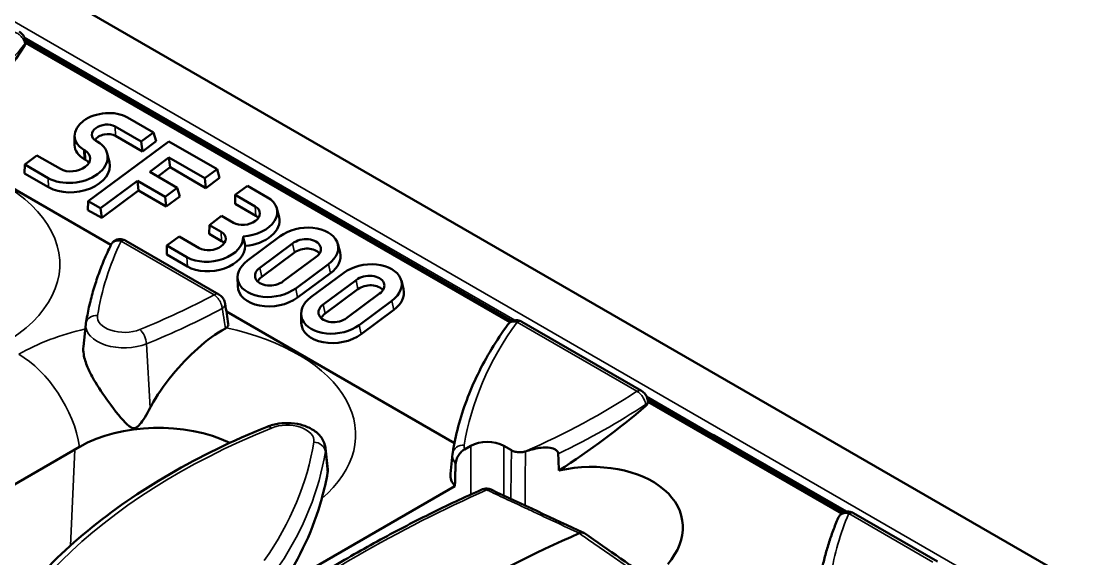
# Model space of a CAD drawing. Header units: millimetres. Extents: x 0 to 4362, y -130 to 2100.
# Drawn here: x 926.9 to 1017.4, y 614.6 to 660.6 of the extents above; entities that cross this region are included whole.
import ezdxf

# ---------------------------------------------------------------- set-up
doc = ezdxf.new("R2010")
doc.units = ezdxf.units.MM
doc.header["$LTSCALE"] = 5
doc.layers.add('Sichtbar (ISO)', color=7, linetype='Continuous', lineweight=50)
doc.layers.add('Sichtbar schmal (ISO)', color=7, linetype='Continuous', lineweight=35)

msp = doc.modelspace()

# ---------------------------------------------------------------- linework, layer by layer
at = {"layer": 'Sichtbar (ISO)'}
for p, q in [((1066.53, 584.064), (712.976, 788.188)), ((968.844, 634.951), (927.289, 658.943)), ((927.314, 658.765), (927.306, 658.838)), ((968.669, 634.848), (927.315, 658.724)), ((937.191, 650.277), (934.955, 651.568)), ((935.999, 652.343), (938.235, 651.052)), ((931.486, 650.739), (931.499, 649.981)), ((937.292, 649.445), (934.993, 650.772)), ((938.235, 651.052), (937.191, 650.277)), ((938.458, 650.311), (938.235, 651.052)), ((934.595, 641.457), (920.061, 649.848)), ((932.66, 645.195), (939.537, 650.3)), ((933.316, 650.351), (933.433, 650.283)), ((937.292, 649.445), (937.191, 650.277)), ((938.458, 650.311), (937.292, 649.445)), ((939.537, 650.3), (943.656, 647.922)), ((927.239, 648.325), (928.283, 649.1)), ((928.283, 649.1), (930.283, 647.945)), ((932.389, 649.508), (932.271, 649.576)), ((932.428, 648.712), (932.31, 648.78)), ((934.278, 649.268), (934.464, 648.533)), ((939.548, 648.916), (937.909, 647.7)), ((942.612, 647.147), (939.548, 648.916)), ((939.649, 648.085), (939.548, 648.916)), ((927.216, 647.565), (927.239, 648.325)), ((929.239, 647.17), (927.239, 648.325)), ((939.649, 648.085), (938.596, 647.303)), ((942.713, 646.315), (939.649, 648.085)), ((943.656, 647.922), (942.612, 647.147)), ((943.879, 647.181), (943.656, 647.922)), ((929.278, 646.374), (927.216, 647.565)), ((937.909, 647.7), (940.266, 646.339)), ((942.713, 646.315), (942.612, 647.147)), ((943.879, 647.181), (942.713, 646.315)), ((936.865, 646.924), (933.715, 644.586)), ((936.965, 646.093), (933.815, 643.754)), ((939.222, 645.564), (936.865, 646.924)), ((936.965, 646.093), (936.865, 646.924)), ((939.322, 644.732), (936.965, 646.093)), ((940.266, 646.339), (939.222, 645.564)), ((940.489, 645.598), (940.266, 646.339)), ((945.216, 645.725), (946.26, 646.5)), ((946.26, 646.5), (947.966, 645.515)), ((932.637, 644.435), (932.66, 645.195)), ((933.715, 644.586), (932.66, 645.195)), ((939.322, 644.732), (939.222, 645.564)), ((940.489, 645.598), (939.322, 644.732)), ((945.193, 644.964), (945.216, 645.725)), ((946.922, 644.74), (945.216, 645.725)), ((933.815, 643.754), (932.637, 644.435)), ((933.815, 643.754), (933.715, 644.586)), ((946.961, 643.944), (945.193, 644.964)), ((948.764, 644.556), (948.95, 643.821)), ((943.006, 643.151), (944.051, 643.926)), ((944.051, 643.926), (945.049, 643.35)), ((942.983, 642.391), (943.006, 643.151)), ((944.005, 642.575), (943.006, 643.151)), ((943.809, 637.228), (935.865, 641.814)), ((939.383, 641.395), (940.427, 642.17)), ((940.427, 642.17), (942.133, 641.185)), ((944.044, 641.779), (942.983, 642.391)), ((946.253, 640.118), (949.053, 642.197)), ((947.308, 639.509), (950.108, 641.588)), ((953.973, 641.534), (954.158, 640.799)), ((939.36, 640.634), (939.383, 641.395)), ((941.127, 639.614), (939.36, 640.634)), ((941.089, 640.41), (939.383, 641.395)), ((950.27, 640.801), (947.47, 638.723)), ((952.117, 640.428), (949.317, 638.349)), ((953.172, 639.819), (950.372, 637.74)), ((953.334, 639.032), (950.534, 636.954)), ((951.674, 636.988), (954.474, 639.067)), ((945.415, 638.688), (945.428, 637.93)), ((952.729, 636.379), (955.529, 638.458)), ((959.394, 638.404), (959.58, 637.669)), ((955.691, 637.672), (952.891, 635.593)), ((957.539, 637.298), (954.739, 635.219)), ((958.593, 636.689), (955.793, 634.61)), ((963.929, 624.521), (944.456, 635.764)), ((950.836, 635.558), (950.849, 634.8)), ((958.755, 635.902), (955.955, 633.824)), ((932.455, 634.681), (932.249, 632.765)), ((979.898, 628.994), (969.674, 634.896)), ((997.154, 618.606), (980.424, 628.266)), ((980.449, 628.09), (980.44, 628.167)), ((996.979, 618.503), (980.45, 628.046)), ((986.026, 625.235), (997.393, 618.672)), ((997.379, 618.67), (986.094, 625.185)), ((915.442, 614.7), (931.927, 624.218)), ((952.915, 624.105), (953.112, 622.272)), ((963.77, 623.6), (963.587, 621.902)), ((964.795, 623.995), (965.318, 624.296)), ((968.136, 624.296), (968.8, 623.913)), ((949.04, 612.234), (963.97, 620.855)), ((1005.166, 614.405), (997.994, 618.546))]:
    msp.add_line(p, q, dxfattribs=at)
for centre, major_axis, ratio, start_param, end_param in [((869.544, 670.685), (62.873, 9.107), 0.652034, 5.545392, 5.770527), ((934.135, 650.96), (-2.639, -0.352), 0.653197, 3.845232, 6.986824), ((934.135, 650.96), (-1.161, -0.155), 0.653197, 3.845232, 6.986824), ((934.235, 650.209), (-1.074, -0.143), 0.653197, 3.845232, 5.809133), ((931.336, 648.727), (2.97, 0.396), 0.653197, 3.845232, 6.986824), ((934.235, 650.209), (-2.726, -0.363), 0.653197, 6.20764, 6.986824), ((931.336, 648.727), (1.491, 0.199), 0.653197, 3.845232, 6.986824), ((931.436, 647.976), (3.056, 0.407), 0.653197, 3.845232, 6.35873), ((931.436, 647.976), (1.404, 0.187), 0.653197, 0.337709, 0.703639), ((945.986, 644.045), (2.804, 0.374), 0.653197, 4.588333, 6.986824), ((945.986, 644.045), (1.326, 0.177), 0.653197, 3.845232, 6.986824), ((946.086, 643.294), (2.891, 0.385), 0.653197, 4.620425, 6.35873), ((946.086, 643.294), (-1.239, -0.165), 0.653197, 3.537414, 3.845232), ((943.069, 641.88), (1.326, 0.177), 0.653197, 3.845232, 6.986824), ((951.113, 641.008), (2.887, 0.385), 0.653197, 5.416028, 8.557621), ((943.069, 641.88), (2.804, 0.374), 0.653197, 3.845232, 6.243723), ((943.169, 641.129), (-1.239, -0.165), 0.653197, 3.537414, 3.845232), ((951.113, 641.008), (1.408, 0.188), 0.653197, 5.416028, 8.557621), ((943.169, 641.129), (2.891, 0.385), 0.653197, 3.845232, 6.211631), ((951.213, 640.257), (1.322, 0.176), 0.653197, 0.364788, 2.274435), ((951.213, 640.257), (2.974, 0.396), 0.653197, 5.416028, 6.35873), ((948.313, 638.929), (-2.887, -0.385), 0.653197, 5.416028, 8.557621), ((956.534, 637.878), (2.887, 0.385), 0.653197, 5.416028, 8.557621), ((948.313, 638.929), (-1.408, -0.188), 0.653197, 5.416028, 8.557621), ((956.534, 637.878), (1.408, 0.188), 0.653197, 5.416028, 8.557621), ((948.413, 638.179), (-2.974, -0.396), 0.653197, 6.20764, 8.557621), ((948.413, 638.179), (-1.322, -0.176), 0.653197, 5.416028, 5.918397), ((956.634, 637.127), (1.322, 0.176), 0.653197, 0.364788, 2.274435), ((953.734, 635.799), (-2.887, -0.385), 0.653197, 5.416028, 8.557621), ((956.634, 637.127), (2.974, 0.396), 0.653197, 5.416028, 6.35873), ((-4410.164, 3219.95), (-4301.749, 6351.309), 0.524282, 3.977515, 3.977793), ((953.734, 635.799), (-1.408, -0.188), 0.653197, 5.416028, 8.557621), ((953.834, 635.049), (-1.322, -0.176), 0.653197, 5.416028, 5.918397), ((953.834, 635.049), (-2.974, -0.396), 0.653197, 6.20764, 8.557621), ((932.175, 650.524), (62.659, 9.076), 0.652034, 5.32093, 5.48779), ((938.645, 620.339), (9.5, 0), 0.57735, 0.872974, 2.356194), ((986.191, 623.851), (-0.15, 1.388), 0.24051, 0.045462, 0.432691), ((986.457, 625.406), (-0.507, -0.021), 0.591693, 0.530365, 0.74992), ((966.727, 623.471), (2, 0), 0.581753, 0.789196, 2.352396), ((974.583, 616.606), (8.812, 1.276), 0.652034, 5.640748, 7.956786), ((967.056, 621.778), (-3.475, 0), 0.57735, 6.221282, 6.761399), ((890.305, 625.391), (63.043, 0), 0.57735, 5.916288, 6.128522), ((3124.777, -51888.943), (-33976.243, 53029.92), 0.607003, 5.516736, 5.516905), ((962.838, 498.492), (68.812, 119.187), 0.57735, 0.664325, 0.906481), ((-960.469, -49456.458), (29043.489, -55833.143), 0.546156, 2.334422, 2.334569)]:
    msp.add_ellipse(centre, major_axis=major_axis, ratio=ratio, start_param=start_param, end_param=end_param, dxfattribs=at)
for points, knots in [([(927.306, 658.838), (927.297, 658.923), (927.278, 658.999), (927.231, 659.134), (927.202, 659.196), (927.137, 659.31), (927.102, 659.362), (927.021, 659.462), (926.977, 659.508), (926.877, 659.596), (926.821, 659.638), (926.756, 659.675)], [0, 0, 0, 0, 0.00607366, 0.00607366, 0.01214732, 0.01214732, 0.01822098, 0.01822098, 0.02429464, 0.02429464, 0.0303683, 0.0303683, 0.0303683, 0.0303683]), ([(927.315, 658.724), (927.314, 658.691), (927.309, 658.658), (927.287, 658.588), (927.27, 658.55), (927.246, 658.513)], [0.06549367, 0.06549367, 0.06549367, 0.06549367, 0.0803263, 0.0803263, 0.09776398, 0.09776398, 0.09776398, 0.09776398]), ([(927.314, 658.765), (927.315, 658.757), (927.315, 658.748), (927.315, 658.734), (927.315, 658.729), (927.315, 658.724)], [0.05803309, 0.05803309, 0.05803309, 0.05803309, 0.062575403, 0.062575403, 0.065256026, 0.065256026, 0.065256026, 0.065256026]), ([(935.865, 641.814), (935.815, 641.843), (935.76, 641.87), (935.632, 641.915), (935.56, 641.934), (935.391, 641.952), (935.291, 641.951), (935.089, 641.904), (934.99, 641.865), (934.822, 641.754), (934.75, 641.688), (934.654, 641.565), (934.623, 641.513), (934.597, 641.46)], [0, 0, 0, 0, 0.0053551, 0.0053551, 0.0107102, 0.0107102, 0.0160653, 0.0160653, 0.02051111, 0.02051111, 0.02426179, 0.02426179, 0.0267755, 0.0267755, 0.0267755, 0.0267755]), ([(932.466, 634.767), (932.538, 635.221), (932.623, 635.674), (932.823, 636.578), (932.937, 637.028), (933.194, 637.925), (933.336, 638.372), (933.649, 639.262), (933.819, 639.705), (934.188, 640.587), (934.386, 641.025), (934.597, 641.46)], [5.5882853, 5.5882853, 5.5882853, 5.5882853, 5.6248415, 5.6248415, 5.6613977, 5.6613977, 5.6979539, 5.6979539, 5.7345101, 5.7345101, 5.7710663, 5.7710663, 5.7710663, 5.7710663]), ([(944.353, 636.433), (944.341, 636.509), (944.322, 636.577), (944.276, 636.701), (944.249, 636.757), (944.187, 636.864), (944.153, 636.914), (944.076, 637.011), (944.033, 637.057), (943.934, 637.145), (943.877, 637.188), (943.809, 637.228)], [0, 0, 0, 0, 0.0059198, 0.0059198, 0.01183959, 0.01183959, 0.01775939, 0.01775939, 0.02367919, 0.02367919, 0.02959898, 0.02959898, 0.02959898, 0.02959898]), ([(932.455, 634.681), (932.455, 634.687), (932.456, 634.692), (932.457, 634.704), (932.458, 634.71), (932.46, 634.721), (932.46, 634.727), (932.462, 634.738), (932.463, 634.744), (932.464, 634.756), (932.465, 634.761), (932.466, 634.767)], [5.5596905, 5.5596905, 5.5596905, 5.5596905, 5.56540946, 5.56540946, 5.57112842, 5.57112842, 5.57684739, 5.57684739, 5.58256635, 5.58256635, 5.58828531, 5.58828531, 5.58828531, 5.58828531]), ([(944.368, 634.323), (943.573, 633.884), (942.777, 633.302), (941.247, 631.944), (940.511, 631.169), (939.114, 629.453), (938.486, 628.532), (938.009, 627.647), (937.984, 627.6), (937.959, 627.552)], [-1.25384, -1.25384, -1.25384, -1.25384, -0.918597, -0.918597, -0.587482, -0.587482, -0.230122, -0.230122, -0.210574, -0.210574, -0.210574, -0.210574]), ([(944.619, 634.701), (944.621, 634.688), (944.622, 634.676), (944.623, 634.603), (944.603, 634.544), (944.543, 634.457), (944.515, 634.428), (944.47, 634.39), (944.458, 634.38), (944.445, 634.371)], [0.05577784, 0.05577784, 0.05577784, 0.05577784, 0.06245471, 0.06245471, 0.09348066, 0.09348066, 0.11095114, 0.11095114, 0.11718627, 0.11718627, 0.11718627, 0.11718627]), ([(963.781, 623.686), (963.9, 624.445), (964.06, 625.201), (964.458, 626.705), (964.696, 627.452), (965.251, 628.935), (965.567, 629.671), (966.276, 631.127), (966.668, 631.848), (967.526, 633.272), (967.992, 633.975), (968.494, 634.668)], [5.5882853, 5.5882853, 5.5882853, 5.5882853, 5.6493939, 5.6493939, 5.7105025, 5.7105025, 5.7716112, 5.7716112, 5.8327198, 5.8327198, 5.8938284, 5.8938284, 5.8938284, 5.8938284]), ([(969.674, 634.896), (969.627, 634.924), (969.574, 634.949), (969.452, 634.993), (969.383, 635.011), (969.226, 635.029), (969.136, 635.03), (968.946, 634.994), (968.847, 634.96), (968.675, 634.859), (968.601, 634.796), (968.524, 634.708), (968.509, 634.688), (968.494, 634.668)], [0, 0, 0, 0, 0.00453778, 0.00453778, 0.00907555, 0.00907555, 0.01361333, 0.01361333, 0.01791563, 0.01791563, 0.02166605, 0.02166605, 0.02268888, 0.02268888, 0.02268888, 0.02268888]), ([(937.959, 627.552), (937.638, 626.938), (937.325, 626.43), (936.985, 626.036), (936.909, 625.965), (936.793, 625.881), (936.743, 625.851), (936.641, 625.815), (936.593, 625.806), (936.489, 625.807), (936.433, 625.819), (936.299, 625.872), (936.215, 625.922), (935.744, 626.294), (935.192, 626.971), (934.126, 628.407), (933.673, 629.056), (933.018, 630.147), (932.784, 630.579), (932.441, 631.388), (932.324, 631.755), (932.235, 632.34), (932.227, 632.558), (932.249, 632.765)], [-1.747148, -1.747148, -1.747148, -1.747148, -1.462689, -1.462689, -1.365537, -1.365537, -1.30109, -1.30109, -1.243705, -1.243705, -1.1811, -1.1811, -1.101084, -1.101084, -0.786413, -0.786413, -0.555632, -0.555632, -0.407182, -0.407182, -0.277273, -0.277273, -0.193448, -0.193448, -0.193448, -0.193448]), ([(980.44, 628.167), (980.431, 628.245), (980.414, 628.315), (980.371, 628.444), (980.344, 628.503), (980.284, 628.615), (980.25, 628.667), (980.171, 628.769), (980.128, 628.817), (980.026, 628.909), (979.967, 628.953), (979.898, 628.994)], [0, 0, 0, 0, 0.00590418, 0.00590418, 0.01180837, 0.01180837, 0.01771255, 0.01771255, 0.02361674, 0.02361674, 0.02952092, 0.02952092, 0.02952092, 0.02952092]), ([(980.45, 628.046), (980.449, 627.988), (980.433, 627.93), (980.372, 627.812), (980.324, 627.753), (980.263, 627.7)], [0.06555356, 0.06555356, 0.06555356, 0.06555356, 0.09185149, 0.09185149, 0.12066148, 0.12066148, 0.12066148, 0.12066148]), ([(980.449, 628.09), (980.45, 628.08), (980.451, 628.071), (980.451, 628.056), (980.451, 628.051), (980.45, 628.046)], [0.057706067, 0.057706067, 0.057706067, 0.057706067, 0.062637258, 0.062637258, 0.065288302, 0.065288302, 0.065288302, 0.065288302]), ([(947.929, 625.926), (948.248, 626.056), (948.59, 626.144), (949.289, 626.243), (949.646, 626.254), (950.349, 626.202), (950.694, 626.139), (951.354, 625.932), (951.667, 625.789), (952.216, 625.414), (952.456, 625.185), (952.772, 624.681), (952.871, 624.429), (952.911, 624.142), (952.913, 624.124), (952.915, 624.105)], [0.171301, 0.171301, 0.171301, 0.171301, 0.544708, 0.544708, 0.913961, 0.913961, 1.281842, 1.281842, 1.65525, 1.65525, 2.009336, 2.009336, 2.275825, 2.275825, 2.294291, 2.294291, 2.294291, 2.294291]), ([(921.355, 599.191), (921.693, 601.343), (922.354, 603.472), (924.291, 607.614), (925.567, 609.627), (928.683, 613.479), (930.524, 615.318), (934.711, 618.776), (937.058, 620.394), (942.187, 623.367), (944.97, 624.721), (947.929, 625.926)], [5.5882853, 5.5882853, 5.5882853, 5.5882853, 5.7615256, 5.7615256, 5.9347658, 5.9347658, 6.108006, 6.108006, 6.2812463, 6.2812463, 6.4544865, 6.4544865, 6.4544865, 6.4544865]), ([(963.77, 623.6), (963.77, 623.606), (963.771, 623.611), (963.772, 623.623), (963.773, 623.629), (963.774, 623.64), (963.775, 623.646), (963.777, 623.657), (963.778, 623.663), (963.779, 623.675), (963.78, 623.68), (963.781, 623.686)], [5.5596905, 5.5596905, 5.5596905, 5.5596905, 5.56540946, 5.56540946, 5.57112842, 5.57112842, 5.57684739, 5.57684739, 5.58256635, 5.58256635, 5.58828531, 5.58828531, 5.58828531, 5.58828531]), ([(964.025, 622.739), (964.028, 622.827), (964.043, 622.925), (964.096, 623.131), (964.153, 623.272), (964.279, 623.503), (964.374, 623.633), (964.56, 623.832), (964.686, 623.932), (964.795, 623.995)], [0.0084798, 0.0084798, 0.0084798, 0.0084798, 0.0359728, 0.0359728, 0.0740638, 0.0740638, 0.1152279, 0.1152279, 0.1613574, 0.1613574, 0.1613574, 0.1613574]), ([(968.8, 623.913), (968.892, 623.86), (969.001, 623.818), (969.241, 623.76), (969.369, 623.745), (969.585, 623.744), (969.672, 623.75), (969.823, 623.773), (969.889, 623.788), (969.952, 623.806)], [0, 0, 0, 0, 0.0390575, 0.0390575, 0.0779293, 0.0779293, 0.1039585, 0.1039585, 0.1250488, 0.1250488, 0.1250488, 0.1250488]), ([(969.996, 623.819), (970.18, 623.88), (970.366, 623.935), (971.004, 624.096), (971.415, 624.155), (972.008, 624.145), (972.203, 624.112), (972.453, 624.026), (972.547, 623.98), (972.673, 623.877), (972.716, 623.828), (972.771, 623.725), (972.785, 623.674), (972.787, 623.62)], [-0.2401897, -0.2401897, -0.2401897, -0.2401897, -0.2069788, -0.2069788, -0.1279959, -0.1279959, -0.0748727, -0.0748727, -0.0413607, -0.0413607, -0.0190383, -0.0190383, -0.0002231, -0.0002231, -0.0002231, -0.0002231]), ([(966.274, 620.557), (964.789, 619.902), (963.3, 619.205), (960.319, 617.729), (958.826, 616.95), (955.84, 615.313), (954.346, 614.454), (951.361, 612.657), (949.869, 611.72), (946.892, 609.769), (945.406, 608.755), (943.924, 607.705)], [4.5949312, 4.5949312, 4.5949312, 4.5949312, 4.6411297, 4.6411297, 4.6873283, 4.6873283, 4.7335269, 4.7335269, 4.7797255, 4.7797255, 4.8259241, 4.8259241, 4.8259241, 4.8259241]), ([(967.08, 620.549), (967.018, 620.578), (966.953, 620.6), (966.825, 620.63), (966.763, 620.637), (966.645, 620.642), (966.589, 620.638), (966.485, 620.624), (966.438, 620.613), (966.35, 620.588), (966.31, 620.573), (966.274, 620.557)], [0.004145999, 0.004145999, 0.004145999, 0.004145999, 0.004759941, 0.004759941, 0.005373884, 0.005373884, 0.005987826, 0.005987826, 0.006601768, 0.006601768, 0.00721571, 0.00721571, 0.00721571, 0.00721571]), ([(995.096, 612.605), (995.155, 612.98), (995.223, 613.354), (995.38, 614.1), (995.468, 614.472), (995.664, 615.215), (995.771, 615.585), (996.005, 616.323), (996.131, 616.69), (996.403, 617.423), (996.549, 617.788), (996.703, 618.151)], [5.5882853, 5.5882853, 5.5882853, 5.5882853, 5.6184542, 5.6184542, 5.648623, 5.648623, 5.6787918, 5.6787918, 5.7089607, 5.7089607, 5.7391295, 5.7391295, 5.7391295, 5.7391295]), ([(997.994, 618.546), (997.943, 618.575), (997.885, 618.603), (997.752, 618.65), (997.677, 618.669), (997.499, 618.684), (997.394, 618.68), (997.189, 618.626), (997.092, 618.584), (996.928, 618.469), (996.858, 618.401), (996.762, 618.27), (996.729, 618.21), (996.703, 618.151)], [0, 0, 0, 0, 0.00554619, 0.00554619, 0.01109237, 0.01109237, 0.01663856, 0.01663856, 0.02105488, 0.02105488, 0.02484858, 0.02484858, 0.02773093, 0.02773093, 0.02773093, 0.02773093]), ([(975.029, 616.816), (975.023, 616.821), (975.016, 616.826), (974.953, 616.863), (974.888, 616.879), (974.746, 616.878), (974.67, 616.86), (974.591, 616.825)], [0.07373751, 0.07373751, 0.07373751, 0.07373751, 0.07807584, 0.07807584, 0.1116271, 0.1116271, 0.14519597, 0.14519597, 0.14519597, 0.14519597])]:
    msp.add_open_spline(points, degree=3, knots=knots, dxfattribs=at)
for points, degree in [([(946.071, 641.378), (946.008, 641.646), (945.944, 641.914), (945.881, 642.181)], 3), ([(944.445, 634.371), (944.421, 634.354), (944.396, 634.338), (944.368, 634.323)], 3), ([(969.952, 623.806), (969.967, 623.81), (969.981, 623.815), (969.996, 623.819)], 3), ([(972.787, 623.62), (972.809, 623.144), (972.83, 622.667), (972.851, 622.191)], 3), ([(963.97, 620.855), (963.995, 621.833), (964.025, 622.739)], 2), ([(953.102, 621.993), (952.973, 621.269), (952.803, 620.551), (952.596, 619.784)], 3), ([(953.112, 622.272), (953.122, 622.181), (953.119, 622.088), (953.102, 621.993)], 3)]:
    msp.add_open_spline(points, degree=degree, dxfattribs=at)
at = {"layer": 'Sichtbar schmal (ISO)'}
for p, q in [((1062.641, 581.818), (709.087, 785.942)), ((927.198, 659.199), (969.081, 635.018)), ((934.993, 650.772), (934.955, 651.568)), ((932.31, 648.78), (932.271, 649.576)), ((932.428, 648.712), (932.389, 649.508)), ((929.278, 646.374), (929.239, 647.17)), ((946.961, 643.944), (946.922, 644.74)), ((944.044, 641.779), (944.005, 642.575)), ((935.465, 641.775), (943.409, 637.188)), ((950.27, 640.801), (950.108, 641.588)), ((941.127, 639.614), (941.089, 640.41)), ((953.334, 639.032), (953.172, 639.819)), ((947.47, 638.723), (947.308, 639.509)), ((955.691, 637.672), (955.529, 638.458)), ((950.534, 636.954), (950.372, 637.74)), ((952.891, 635.593), (952.729, 636.379)), ((958.755, 635.902), (958.593, 636.689)), ((955.955, 633.824), (955.793, 634.61)), ((969.274, 634.857), (979.498, 628.954)), ((937.959, 627.552), (937.638, 633.01)), ((980.333, 628.522), (986.026, 625.235)), ((986.064, 625.009), (986.094, 625.185)), ((931.515, 623.98), (931.132, 615.763)), ((953.102, 621.993), (952.908, 623.816)), ((965.318, 620.129), (965.318, 624.296)), ((968.136, 624.296), (968.136, 620.054)), ((997.594, 618.506), (1004.766, 614.365))]:
    msp.add_line(p, q, dxfattribs=at)
for centre, major_axis, ratio, start_param, end_param in [((926.511, 658.752), (0.795, 0.086), 0.562654, 5.792531, 6.283185), ((870.102, 673.752), (62.861, 0), 0.57735, 5.326486, 5.852993), ((913.391, 639.819), (16.848, 0), 0.57735, 5.497787, 7.52032), ((995.065, 632.2), (-61.864, 0), 0.57735, 6.011814, 6.192687), ((935.465, 641.121), (0.4, 0.693), 0.57735, 0, 0.785398), ((901.417, 663.417), (-61.864, 0), 0.57735, 2.184893, 2.316901), ((943.409, 636.535), (0.4, 0.693), 0.57735, 0, 0.785398), ((943.562, 636.311), (0.791, 0.122), 0.570818, 5.374836, 6.283185), ((933.454, 634.612), (-0.988, 0.155), 0.813155, 4.839509, 6.283185), ((935.741, 635.309), (-2.296, 0), 0.57735, 6.192687, 8.468079), ((901.417, 662.671), (62.861, 0), 0.57735, 5.326486, 5.458878), ((938.645, 625.238), (-16.848, 0), 0.57735, 5.091352, 5.497787), ((935.741, 634.563), (-3.292, 0), 0.57735, 6.221282, 8.468079), ((938.645, 625.238), (16.848, 0), 0.57735, 5.687979, 7.502537), ((1026.38, 621.119), (-61.864, 0), 0.57735, 5.888404, 6.192687), ((969.274, 634.203), (0.4, 0.693), 0.57735, 0, 0.785398), ((937.064, 633.409), (-0.377, 0.926), 0.470482, 4.086414, 5.569944), ((926.731, 625.993), (3.75, -6.495), 0.57735, 0.986756, 2.356194), ((932.731, 652.336), (-61.864, 0), 0.57735, 2.216362, 2.427901), ((979.498, 628.301), (0.4, 0.693), 0.57735, 0, 0.785398), ((979.645, 628.074), (0.795, 0.092), 0.556419, 5.505758, 6.283185), ((932.731, 651.59), (62.861, 0), 0.57735, 5.403276, 5.569418), ((949.629, 624.733), (2.296, 0), 0.57735, 6.192687, 8.468079), ((983.954, 596.625), (-61.864, 0), 0.57735, 5.326486, 6.192687), ((948.306, 625), (-0.377, 0.926), 0.470482, 5.569944, 6.283185), ((890.305, 627.841), (61.864, 0), 0.57735, 5.900106, 6.192687), ((951.916, 623.796), (0.988, -0.155), 0.813155, 0.214386, 1.697916), ((964.769, 623.531), (-0.988, 0.155), 0.813155, 4.839509, 6.283185), ((967.056, 624.228), (-2.296, 0), 0.57735, 6.192687, 6.459761), ((890.305, 627.095), (62.861, 0), 0.57735, 5.916909, 6.192687), ((949.629, 623.987), (3.292, 0), 0.57735, 6.192687, 6.345089), ((967.056, 623.482), (-3.292, 0), 0.57735, 6.221282, 6.684611), ((955.343, 502.819), (68.535, 118.706), 0.57735, 0.66794, 0.898933), ((966.657, 619.687), (-0.383, 0.869), 0.641031, 5.616193, 6.283185), ((1057.695, 610.038), (-61.864, 0), 0.57735, 6.043832, 6.192687), ((997.594, 617.853), (0.4, 0.693), 0.57735, 0, 0.785398)]:
    msp.add_ellipse(centre, major_axis=major_axis, ratio=ratio, start_param=start_param, end_param=end_param, dxfattribs=at)
for points, knots in [([(926.356, 659.635), (926.408, 659.619), (926.461, 659.598), (926.596, 659.532), (926.677, 659.481), (926.876, 659.325), (926.986, 659.206), (927.162, 658.927), (927.22, 658.766), (927.235, 658.617)], [-0.0303683, -0.0303683, -0.0303683, -0.0303683, -0.02657227, -0.02657227, -0.02049861, -0.02049861, -0.01078075, -0.01078075, 0, 0, 0, 0]), ([(934.597, 641.46), (934.628, 641.523), (934.67, 641.579), (934.808, 641.708), (934.924, 641.763), (935.129, 641.803), (935.214, 641.807), (935.355, 641.796), (935.41, 641.787), (935.465, 641.775)], [-0.0267755, -0.0267755, -0.0267755, -0.0267755, -0.02092075, -0.02092075, -0.01054146, -0.01054146, -0.00405441, -0.00405441, 0, 0, 0, 0]), ([(943.409, 637.188), (943.529, 637.114), (943.65, 637.002), (943.85, 636.744), (943.932, 636.604), (944.029, 636.37), (944.058, 636.28), (944.09, 636.136), (944.099, 636.082), (944.103, 636.03)], [-0.02959898, -0.02959898, -0.02959898, -0.02959898, -0.01909134, -0.01909134, -0.00961967, -0.00961967, -0.00369987, -0.00369987, 0, 0, 0, 0]), ([(944.103, 636.03), (944.157, 635.683), (944.211, 635.337), (944.299, 634.768), (944.334, 634.546), (944.368, 634.323)], [-0.7219958, -0.7219958, -0.7219958, -0.7219958, -0.5938415, -0.5938415, -0.5115552, -0.5115552, -0.5115552, -0.5115552]), ([(968.494, 634.668), (968.513, 634.694), (968.533, 634.717), (968.639, 634.818), (968.749, 634.869), (968.948, 634.902), (969.03, 634.902), (969.167, 634.884), (969.221, 634.872), (969.274, 634.857)], [-0.02268888, -0.02268888, -0.02268888, -0.02268888, -0.02001023, -0.02001023, -0.01008268, -0.01008268, -0.00387795, -0.00387795, 0, 0, 0, 0]), ([(979.498, 628.954), (979.544, 628.93), (979.59, 628.902), (979.708, 628.817), (979.779, 628.755), (979.95, 628.57), (980.042, 628.436), (980.188, 628.14), (980.235, 627.977), (980.248, 627.83)], [-0.02952092, -0.02952092, -0.02952092, -0.02952092, -0.0258308, -0.0258308, -0.01992662, -0.01992662, -0.01047993, -0.01047993, 0, 0, 0, 0]), ([(968.734, 619.773), (968.734, 619.794), (968.735, 619.814), (968.755, 621.195), (968.777, 622.554), (968.8, 623.913)], [-1.7809728, -1.7809728, -1.7809728, -1.7809728, -1.7739946, -1.7739946, -1.3076065, -1.3076065, -1.3076065, -1.3076065]), ([(969.996, 623.819), (969.982, 622.463), (969.969, 621.107), (969.957, 619.567), (969.955, 619.384), (969.954, 619.202)], [1.3076094, 1.3076094, 1.3076094, 1.3076094, 1.7739946, 1.7739946, 1.8368347, 1.8368347, 1.8368347, 1.8368347]), ([(966.701, 620.522), (966.741, 620.542), (966.781, 620.557), (966.884, 620.582), (966.944, 620.585), (967.028, 620.569), (967.055, 620.56), (967.08, 620.549)], [-0.00721571, -0.00721571, -0.00721571, -0.00721571, -0.006313747, -0.006313747, -0.004870605, -0.004870605, -0.004145999, -0.004145999, -0.004145999, -0.004145999]), ([(966.701, 620.522), (966.821, 620.466), (966.941, 620.41), (967.599, 620.102), (968.136, 619.85), (969.009, 619.441), (969.345, 619.283), (969.891, 619.028), (970.101, 618.929), (970.731, 618.634), (971.15, 618.438), (972.242, 617.926), (972.914, 617.612), (973.921, 617.14), (974.256, 616.983), (974.591, 616.825)], [-1.164557, -1.164557, -1.164557, -1.164557, -1.115963, -1.115963, -0.898876, -0.898876, -0.763197, -0.763197, -0.678397, -0.678397, -0.508798, -0.508798, -0.237439, -0.237439, -0.101987, -0.101987, -0.101987, -0.101987]), ([(996.704, 618.15), (996.736, 618.226), (996.784, 618.294), (996.934, 618.432), (997.051, 618.488), (997.258, 618.53), (997.343, 618.535), (997.485, 618.526), (997.539, 618.518), (997.594, 618.506)], [-0.02773093, -0.02773093, -0.02773093, -0.02773093, -0.02100257, -0.02100257, -0.01058269, -0.01058269, -0.00407027, -0.00407027, 0, 0, 0, 0]), ([(974.591, 616.825), (974.893, 616.615), (975.195, 616.404), (976.101, 615.772), (976.705, 615.35), (977.687, 614.664), (978.065, 614.4), (978.631, 614.004), (978.82, 613.872), (979.311, 613.53), (979.614, 613.318), (980.262, 612.865), (980.609, 612.623), (980.956, 612.381)], [0.1019866, 0.1019866, 0.1019866, 0.1019866, 0.2374389, 0.2374389, 0.5087977, 0.5087977, 0.6783969, 0.6783969, 0.7631965, 0.7631965, 0.8988759, 0.8988759, 1.0545257, 1.0545257, 1.0545257, 1.0545257])]:
    msp.add_open_spline(points, degree=3, knots=knots, dxfattribs=at)
for points in [[(927.235, 658.617), (927.239, 658.582), (927.242, 658.548), (927.246, 658.513)], [(980.248, 627.83), (980.253, 627.787), (980.258, 627.743), (980.263, 627.7)]]:
    msp.add_open_spline(points, degree=3, dxfattribs=at)

doc.saveas('drawing.dxf')
